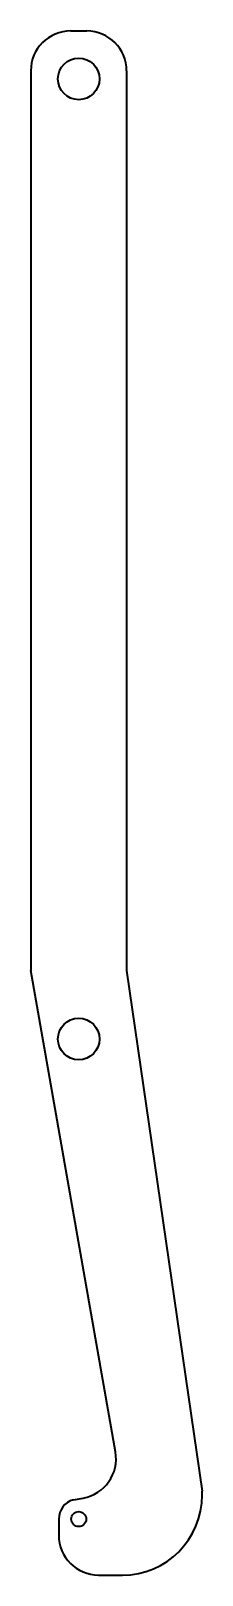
# Model space of a CAD drawing. Header units: inches. Extents: x -32.2 to -31.12, y -13.87 to -4.22.
import ezdxf

# ---------------------------------------------------------------- set-up
doc = ezdxf.new("R2010")
doc.units = ezdxf.units.IN
doc.header["$MEASUREMENT"] = 0
doc.layers.add('Visible', color=7, linetype='Continuous', lineweight=40)

msp = doc.modelspace()

# ---------------------------------------------------------------- linework, layer by layer
at = {"layer": 'Visible'}
for p, q in [((-31.9483, -4.2179), (-31.8483, -4.2179)), ((-32.1983, -4.4679), (-32.1983, -10.0889)), ((-31.5983, -4.4679), (-31.5983, -10.0889)), ((-31.6679, -13.0971), (-32.1983, -10.0889)), ((-31.5983, -10.0889), (-31.1245, -13.3433)), ((-31.9317, -13.3975), (-31.8707, -13.3867)), ((-31.1245, -13.3679), (-31.1245, -13.3433)), ((-32.0233, -13.5179), (-32.0233, -13.6179)), ((-31.7733, -13.8679), (-31.6245, -13.8679))]:
    msp.add_line(p, q, dxfattribs=at)
for centre, radius in [((-31.8983, -4.5179), 0.13), ((-31.8983, -10.5179), 0.13), ((-31.8983, -13.5179), 0.0469)]:
    msp.add_circle(centre, radius, dxfattribs=at)
for centre, radius, start, end in [((-31.9483, -4.4679), 0.25, 90, 180), ((-31.8483, -4.4679), 0.25, 0, 90), ((-31.9141, -13.1405), 0.25, 280, 10), ((-31.8983, -13.5179), 0.125, 105.51067, 180), ((-31.6245, -13.3679), 0.5, 270, 0), ((-31.7733, -13.6179), 0.25, 180, 270)]:
    msp.add_arc(centre, radius, start, end, dxfattribs=at)

doc.saveas('drawing.dxf')
